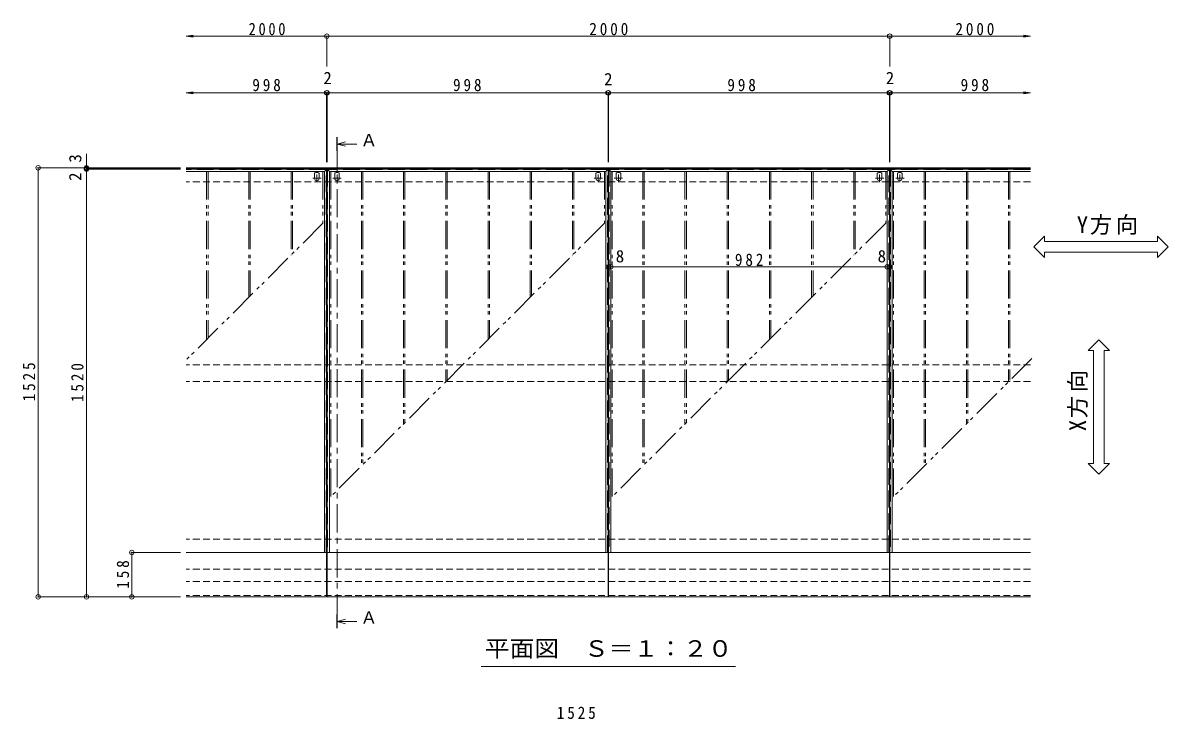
# Model space of a CAD drawing. Units: millimetres on the paper, enlarged 30 times, with parts at other scales. Extents: x -11530 to -200, y -4651 to 3587.
# Drawn here: x -10739 to -4634, y -236 to 3475 of the extents above; entities that cross this region are included whole.
import ezdxf
from ezdxf.enums import TextEntityAlignment as Align

# ---------------------------------------------------------------- set-up
doc = ezdxf.new("R2010")
doc.units = ezdxf.units.MM
doc.header["$LTSCALE"] = 30
doc.header["$PDMODE"] = 32
doc.header["$PDSIZE"] = 24
for name, pattern in [('CHAIN1', [8, 5, -1, 1, -1]), ('DASHED1', [1.8, 1.2, -0.6]), ('DASHED3', [4, 3, -1]), ('DOUBLE_CHAIN1', [8.8, 5, -1, 0.6, -0.6, 0.6, -1])]:
    doc.linetypes.add(name, pattern=pattern)
for name, color, linetype, lineweight in [('1-4_1-4ﾚｲﾔ', 7, 'Continuous', 9), ('3-1_4-3', 3, 'Continuous', 9), ('3-2_45-102', 7, 'Continuous', 9), ('3-3_45-304', 4, 'Continuous', 9), ('3-4_45-910', 7, 'Continuous', 9), ('3-5_56-102', 7, 'Continuous', 9), ('3-A_BH', 1, 'DOUBLE_CHAIN1', 5), ('C-4', 7, 'Continuous', 9)]:
    doc.layers.add(name, color=color, linetype=linetype, lineweight=lineweight)
doc.styles.add('ＭＳ ゴシック', font='')
doc.styles.get('ＭＳ ゴシック').set_extended_font_data('MS Gothic')

msp = doc.modelspace()

# ---------------------------------------------------------------- linework, layer by layer
at = {"layer": '3-1_4-3', "color": 2}
for p, q in [((-5368.39, 2703.05), (-9868.39, 2703.05)), ((-5368.39, 2698.55), (-9868.39, 2698.55)), ((-9118.39, 2628.05), (-9118.39, 2703.05)), ((-9118.39, 1653.05), (-9118.39, 1563.05)), ((-6118.39, 1563.05), (-6118.39, 1653.05)), ((-9118.39, 423.06), (-9118.39, 723.05)), ((-6118.39, 423.06), (-6118.39, 723.05))]:
    msp.add_line(p, q, dxfattribs=at)
at = {"layer": '3-1_4-3', "color": 2, "linetype": 'DASHED1'}
for p, q in [((-5368.39, 2628.05), (-9868.39, 2628.05)), ((-5368.39, 1653.05), (-9868.39, 1653.05)), ((-5368.39, 1563.05), (-9868.39, 1563.05)), ((-5368.39, 723.05), (-9868.39, 723.05)), ((-5368.39, 564.23), (-9868.39, 564.23)), ((-5368.39, 498.06), (-9868.39, 498.06)), ((-5368.39, 423.06), (-9868.39, 423.06))]:
    msp.add_line(p, q, dxfattribs=at)
at = {"layer": '3-1_4-3', "color": 2, "linetype": 'CHAIN1'}
for p, q in [((-9149.87, 2647.55), (-9194.29, 2647.55)), ((-9172.39, 2625.8), (-9172.39, 2666.92)), ((-9041.87, 2647.55), (-9086.29, 2647.55)), ((-9064.39, 2625.8), (-9064.39, 2666.92)), ((-7649.87, 2647.55), (-7694.29, 2647.55)), ((-7672.39, 2625.8), (-7672.39, 2666.92)), ((-7541.87, 2647.55), (-7586.29, 2647.55)), ((-7564.39, 2625.8), (-7564.39, 2666.92)), ((-6149.87, 2647.55), (-6194.29, 2647.55)), ((-6172.39, 2625.8), (-6172.39, 2666.92)), ((-6041.87, 2647.55), (-6086.29, 2647.55)), ((-6064.39, 2625.8), (-6064.39, 2666.92))]:
    msp.add_line(p, q, dxfattribs=at)
at = {"layer": '3-1_4-3'}
for p, q in [((-9184.39, 2673.15), (-9184.39, 2646.2)), ((-9160.39, 2673.06), (-9160.39, 2646.2)), ((-9076.39, 2673.15), (-9076.39, 2646.2)), ((-9052.39, 2673.06), (-9052.39, 2646.2)), ((-7684.39, 2673.15), (-7684.39, 2646.2)), ((-7660.39, 2673.06), (-7660.39, 2646.2)), ((-7576.39, 2673.15), (-7576.39, 2646.2)), ((-7552.39, 2673.06), (-7552.39, 2646.2)), ((-6184.39, 2673.15), (-6184.39, 2646.2)), ((-6160.39, 2673.06), (-6160.39, 2646.2)), ((-6076.39, 2673.15), (-6076.39, 2646.2)), ((-6052.39, 2673.06), (-6052.39, 2646.2))]:
    msp.add_line(p, q, dxfattribs=at)
for centre, radius, start, end in [((-9181.39, 2673.15), 3, 106.4784, 180), ((-9172.39, 2646.2), 12, 180, 0), ((-9172.54, 2643.23), 34.2, 72.94622, 106.4784), ((-9163.39, 2673.06), 3, 0, 72.94622), ((-9073.39, 2673.15), 3, 106.4784, 180), ((-9064.39, 2646.2), 12, 180, 0), ((-9064.54, 2643.23), 34.2, 72.94622, 106.4784), ((-9055.39, 2673.06), 3, 0, 72.94622), ((-7681.39, 2673.15), 3, 106.4784, 180), ((-7672.39, 2646.2), 12, 180, 0), ((-7672.54, 2643.23), 34.2, 72.94622, 106.4784), ((-7663.39, 2673.06), 3, 0, 72.94622), ((-7573.39, 2673.15), 3, 106.4784, 180), ((-7564.39, 2646.2), 12, 180, 0), ((-7564.54, 2643.23), 34.2, 72.94622, 106.4784), ((-7555.39, 2673.06), 3, 0, 72.94622), ((-6181.39, 2673.15), 3, 106.4784, 180), ((-6172.39, 2646.2), 12, 180, 0), ((-6172.54, 2643.23), 34.2, 72.94622, 106.4784), ((-6163.39, 2673.06), 3, 0, 72.94622), ((-6073.39, 2673.15), 3, 106.4784, 180), ((-6064.39, 2646.2), 12, 180, 0), ((-6064.54, 2643.23), 34.2, 72.94622, 106.4784), ((-6055.39, 2673.06), 3, 0, 72.94622)]:
    msp.add_arc(centre, radius, start, end, dxfattribs=at)
at = {"layer": '3-2_45-102'}
for p, q in [((-9119.89, 2695.55), (-9868.39, 2695.55)), ((-9131.89, 2683.55), (-9119.89, 2695.55)), ((-9119.89, 2695.55), (-9119.89, 652.55)), ((-7619.89, 2695.55), (-9116.89, 2695.55)), ((-9104.89, 2683.55), (-9116.89, 2695.55)), ((-9116.89, 2695.55), (-9116.89, 652.55)), ((-7631.89, 2683.55), (-7619.89, 2695.55)), ((-7619.89, 2695.55), (-7619.89, 652.55)), ((-6119.89, 2695.55), (-7616.89, 2695.55)), ((-7604.89, 2683.55), (-7616.89, 2695.55)), ((-7616.89, 2695.55), (-7616.89, 652.55)), ((-6119.89, 2695.55), (-6131.89, 2683.55)), ((-6119.89, 2695.55), (-6119.89, 652.55)), ((-5368.39, 2695.55), (-6116.89, 2695.55)), ((-6116.89, 2695.55), (-6116.89, 652.55)), ((-6104.89, 2683.55), (-6116.89, 2695.55)), ((-9868.39, 2683.55), (-9131.89, 2683.55)), ((-9131.89, 2683.55), (-9131.89, 652.55)), ((-9104.89, 2683.55), (-7631.89, 2683.55)), ((-9104.89, 2683.55), (-9104.89, 652.55)), ((-7631.89, 2683.55), (-7631.89, 652.55)), ((-7604.89, 2683.55), (-6131.89, 2683.55)), ((-7604.89, 2683.55), (-7604.89, 652.55)), ((-6131.89, 2683.55), (-6131.89, 652.55)), ((-6104.89, 2683.55), (-5368.39, 2683.55)), ((-6104.89, 2683.55), (-6104.89, 652.55))]:
    msp.add_line(p, q, dxfattribs=at)
at = {"layer": '3-2_45-102', "linetype": 'DASHED3'}
for p, q in [((-9122.14, 2693.3), (-9868.39, 2693.3)), ((-9122.14, 652.55), (-9122.14, 2693.3)), ((-7622.14, 2693.3), (-9114.64, 2693.3)), ((-9114.64, 2693.3), (-9114.64, 652.55)), ((-7622.14, 652.55), (-7622.14, 2693.3)), ((-6122.14, 2693.3), (-7614.64, 2693.3)), ((-7614.64, 2693.3), (-7614.64, 652.55)), ((-6122.14, 652.55), (-6122.14, 2693.3)), ((-5368.39, 2693.3), (-6114.64, 2693.3)), ((-6114.64, 2693.3), (-6114.64, 652.55))]:
    msp.add_line(p, q, dxfattribs=at)
at = {"layer": '3-3_45-304'}
for p, q in [((-9868.39, 652.55), (-9119.89, 652.55)), ((-9119.89, 652.55), (-9119.89, 415.55)), ((-9116.89, 415.55), (-9116.89, 652.55)), ((-7619.89, 652.55), (-9116.89, 652.55)), ((-7619.89, 415.55), (-7619.89, 652.55)), ((-7616.89, 415.55), (-7616.89, 652.55)), ((-6119.89, 652.55), (-7616.89, 652.55)), ((-6119.89, 415.55), (-6119.89, 652.55)), ((-6116.89, 652.55), (-6116.89, 415.55)), ((-6116.89, 652.55), (-5368.39, 652.55)), ((-9868.39, 415.55), (-9119.89, 415.55)), ((-9116.89, 415.55), (-7619.89, 415.55)), ((-7616.89, 415.55), (-6119.89, 415.55)), ((-6116.89, 415.55), (-5368.39, 415.55))]:
    msp.add_line(p, q, dxfattribs=at)
at = {"layer": '3-4_45-910'}
for p, q in [((-9868.39, 3404.39), (-9831.22, 3409.29)), ((-9868.39, 3404.39), (-9831.22, 3399.5)), ((-9118.39, 3404.39), (-9868.39, 3404.39)), ((-9118.39, 3404.39), (-9118.39, 3243.18)), ((-6118.39, 3404.39), (-5368.39, 3404.39)), ((-6118.39, 3404.39), (-6118.39, 3243.18)), ((-5368.39, 3404.39), (-5405.57, 3409.29)), ((-5368.39, 3404.39), (-5405.57, 3399.5)), ((-9868.39, 3102.79), (-9831.22, 3107.69)), ((-9119.89, 3102.79), (-9119.89, 2733.05)), ((-9116.89, 3102.79), (-9116.89, 2733.05)), ((-7619.89, 3102.79), (-7619.89, 2733.05)), ((-5368.39, 3102.79), (-7616.89, 3102.79)), ((-7616.89, 3102.79), (-7616.89, 2733.05)), ((-6119.89, 3102.79), (-6119.89, 2733.05)), ((-6116.89, 3102.79), (-6116.89, 2733.05)), ((-5368.39, 3102.79), (-5405.57, 3107.69)), ((-5368.39, 3102.79), (-5405.57, 3097.9)), ((-10400.1, 2776.88), (-10400.1, 2698.55)), ((-10657.67, 2703.05), (-9898.39, 2703.05)), ((-10400.1, 2698.55), (-10400.1, 2695.55)), ((-10400.1, 2698.55), (-9898.39, 2698.55)), ((-10400.1, 2695.55), (-9898.39, 2695.55)), ((-6425.47, 2683.55), (-6325.1, 2683.55)), ((-6131.89, 2381.34), (-6131.89, 2543.04)), ((-7604.89, 2175.22), (-7616.89, 2175.22)), ((-6119.89, 2175.22), (-6131.89, 2175.22)), ((-10163.29, 652.55), (-9898.39, 652.55)), ((-10158.79, 415.55), (-10158.79, 652.55)), ((-10158.79, 652.55), (-9898.39, 652.55)), ((-10657.67, 415.55), (-9898.39, 415.55)), ((-10400.1, 415.55), (-9898.39, 415.55))]:
    msp.add_line(p, q, dxfattribs=at)
msp.add_lwpolyline([(-7619.89, 3102.79), (-9868.39, 3102.79), (-9831.22, 3097.9)], dxfattribs=at)
for p in [(-9118.39, 3404.39), (-6118.39, 3404.39), (-9119.89, 3102.79), (-9116.89, 3102.79), (-7619.89, 3102.79), (-7616.89, 3102.79), (-6119.89, 3102.79), (-6116.89, 3102.79), (-10657.67, 2703.05), (-10400.1, 2703.05), (-10400.1, 2698.55), (-10400.1, 2695.55), (-7616.89, 2175.22), (-7604.89, 2175.22), (-6131.89, 2175.22), (-6119.89, 2175.22), (-10158.79, 652.55), (-10657.67, 415.55), (-10400.1, 415.55), (-10158.79, 415.55)]:
    msp.add_point(p, dxfattribs=at)
at = {"layer": '3-5_56-102', "color": 4}
for p, q in [((-9064.54, 2829.76), (-9019.54, 2841.76)), ((-9064.54, 2829.76), (-9019.54, 2817.76)), ((-9064.54, 2829.76), (-8959.54, 2829.76)), ((-9064.54, 284.89), (-9019.54, 296.89)), ((-9064.54, 284.89), (-8959.54, 284.89)), ((-9064.54, 284.89), (-9019.54, 272.89))]:
    msp.add_line(p, q, dxfattribs=at)
at = {"layer": '3-5_56-102', "color": 4, "linetype": 'CHAIN1'}
msp.add_line((-9064.54, 2829.76), (-9064.54, 284.89), dxfattribs=at)
at = {"layer": '3-5_56-102'}
for p, q in [((-5349.16, 2281.65), (-5292.91, 2337.9)), ((-5292.91, 2309.77), (-5292.91, 2337.9)), ((-4634.22, 2281.65), (-4690.47, 2337.9)), ((-4690.47, 2309.77), (-4690.47, 2337.9)), ((-5349.16, 2281.65), (-5292.91, 2225.4)), ((-5292.91, 2309.77), (-4991.69, 2309.77)), ((-4690.47, 2309.77), (-4991.69, 2309.77)), ((-4634.22, 2281.65), (-4690.47, 2225.4)), ((-5292.91, 2253.52), (-4991.69, 2253.52)), ((-5292.91, 2225.4), (-5292.91, 2253.52)), ((-4690.47, 2253.52), (-4991.69, 2253.52)), ((-4690.47, 2225.4), (-4690.47, 2253.52)), ((-5003.52, 1785.2), (-5059.77, 1728.95)), ((-5003.52, 1785.2), (-4947.27, 1728.95)), ((-5031.65, 1728.95), (-5059.77, 1728.95)), ((-5031.65, 1126.51), (-5031.65, 1728.95)), ((-4947.27, 1728.95), (-4975.4, 1728.95)), ((-4975.4, 1126.51), (-4975.4, 1728.95)), ((-5003.52, 1070.26), (-5059.77, 1126.51)), ((-5031.65, 1126.51), (-5059.77, 1126.51)), ((-5003.52, 1070.26), (-4947.27, 1126.51)), ((-4947.27, 1126.51), (-4975.4, 1126.51)), ((-8295.79, 45.46), (-6941, 45.46))]:
    msp.add_line(p, q, dxfattribs=at)
at = {"layer": '3-5_56-102', "color": 4}
for points in [[(-9068.29, 2792.26), (-9060.79, 2792.26), (-9068.29, 2867.26), (-9060.79, 2867.26)], [(-9068.29, 247.39), (-9060.79, 247.39), (-9068.29, 322.39), (-9060.79, 322.39)]]:
    msp.add_solid(points, dxfattribs=at)
at = {"layer": '3-A_BH'}
for p, q in [((-9759.64, 2683.55), (-9759.64, 1787.81)), ((-9752.14, 2683.55), (-9752.14, 1795.31)), ((-9534.64, 2683.55), (-9534.64, 2012.81)), ((-9527.14, 2683.55), (-9527.14, 2020.31)), ((-9309.64, 2683.55), (-9309.64, 2237.81)), ((-9302.14, 2683.55), (-9302.14, 2245.31)), ((-9139.39, 2683.55), (-9139.39, 2408.06)), ((-9097.39, 2683.55), (-9097.39, 950.06)), ((-8934.64, 2683.55), (-8934.64, 1112.81)), ((-8927.14, 2683.55), (-8927.14, 1120.31)), ((-8709.64, 2683.55), (-8709.64, 1337.81)), ((-8702.14, 2683.55), (-8702.14, 1345.31)), ((-8484.64, 2683.55), (-8484.64, 1562.81)), ((-8477.14, 2683.55), (-8477.14, 1570.31)), ((-8259.64, 2683.55), (-8259.64, 1787.81)), ((-8252.14, 2683.55), (-8252.14, 1795.31)), ((-8034.64, 2683.55), (-8034.64, 2012.81)), ((-8027.14, 2683.55), (-8027.14, 2020.31)), ((-7809.64, 2683.55), (-7809.64, 2237.81)), ((-7802.14, 2683.55), (-7802.14, 2245.31)), ((-7639.39, 2683.55), (-7639.39, 2408.06)), ((-7597.39, 2683.55), (-7597.39, 950.06)), ((-7434.64, 2683.55), (-7434.64, 1112.81)), ((-7427.14, 2683.55), (-7427.14, 1120.31)), ((-7209.64, 2683.55), (-7209.64, 1337.81)), ((-7202.14, 2683.55), (-7202.14, 1345.31)), ((-6984.64, 2683.55), (-6984.64, 1562.81)), ((-6977.14, 2683.55), (-6977.14, 1570.31)), ((-6759.64, 2683.55), (-6759.64, 1787.81)), ((-6752.14, 2683.55), (-6752.14, 1795.31)), ((-6534.64, 2683.55), (-6534.64, 2012.81)), ((-6527.14, 2683.55), (-6527.14, 2020.31)), ((-6309.64, 2683.55), (-6309.64, 2237.81)), ((-6302.14, 2683.55), (-6302.14, 2245.31)), ((-6139.39, 2683.55), (-6139.39, 2408.06)), ((-6097.39, 2683.55), (-6097.39, 950.06)), ((-5934.64, 2683.55), (-5934.64, 1112.81)), ((-5927.14, 2683.55), (-5927.14, 1120.31)), ((-5709.64, 2683.55), (-5709.64, 1337.81)), ((-5702.14, 2683.55), (-5702.14, 1345.31)), ((-5484.64, 2683.55), (-5484.64, 1562.81)), ((-5477.14, 2683.55), (-5477.14, 1570.31)), ((-9139.39, 2408.06), (-9871.85, 1675.6)), ((-7639.39, 2408.06), (-9097.39, 950.06)), ((-6139.39, 2408.06), (-7597.39, 950.06)), ((-5361.02, 1686.43), (-6097.39, 950.06))]:
    msp.add_line(p, q, dxfattribs=at)
at = {"layer": 'C-4'}
for p, q in [((-6118.39, 3404.39), (-9118.39, 3404.39)), ((-7616.89, 3102.79), (-7619.89, 3102.79)), ((-10657.67, 2703.05), (-10657.67, 415.55)), ((-10400.1, 2695.55), (-10400.1, 415.55)), ((-6131.89, 2175.22), (-7604.89, 2175.22))]:
    msp.add_line(p, q, dxfattribs=at)

# ---------------------------------------------------------------- texts
at = {"layer": '1-4_1-4ﾚｲﾔ', "insert": (-7892.89, -235.72), "char_height": 65.98, "attachment_point": 7, "style": 'ＭＳ ゴシック'}
msp.add_mtext('\\T1.38;\\W0.9;1525', dxfattribs=at)
at = {"layer": '3-4_45-910', "style": 'ＭＳ ゴシック'}
for s, p in [('2', (-7640.89, 3122.9)), ('8', (-7578.76, 2178.99)), ('8', (-6182.56, 2179.08))]:
    msp.add_text(s, height=65.98, dxfattribs=at).set_placement(p, align=Align.BOTTOM_LEFT)
for s, p in [('3', (-10407.61, 2730.56)), ('2', (-10407.61, 2633.2))]:
    msp.add_text(s, height=65.98, rotation=90, dxfattribs=at).set_placement(p, align=Align.BOTTOM_LEFT)
at = {"layer": '3-4_45-910', "char_height": 65.98, "attachment_point": 7, "style": 'ＭＳ ゴシック'}
for s, insert in [('\\T1.38;\\W0.9;2000', (-7719.64, 3408.95)), ('\\T1.38;\\W0.9;982', (-6943.39, 2178.88))]:
    msp.add_mtext(s, dxfattribs=dict(at, insert=insert))
at = {"layer": '3-4_45-910', "char_height": 65.98, "attachment_point": 7, "rotation": 90, "style": 'ＭＳ ゴシック'}
for s, insert in [('\\T1.38;\\W0.9;1525', (-10672.67, 1458.05)), ('\\T1.38;\\W0.9;1520', (-10415.1, 1454.3)), ('\\T1.38;\\W0.9;158', (-10172.46, 459.05))]:
    msp.add_mtext(s, dxfattribs=dict(at, insert=insert))
at = {"layer": '3-5_56-102', "style": 'ＭＳ ゴシック'}
for s, p in [('2', (-9137.39, 3128.97)), ('2', (-6139.3, 3128.97)), ('Ａ', (-8939.29, 2797.51)), ('Ａ', (-8939.29, 252.64))]:
    msp.add_text(s, height=65.98, dxfattribs=at).set_placement(p, align=Align.BOTTOM_LEFT)
at = {"layer": '3-5_56-102', "color": 2, "style": 'ＭＳ ゴシック', "width": 1.1}
msp.add_text('平面図\u3000Ｓ＝１：２０', height=87.98, dxfattribs=at).set_placement((-8276.4, 70.16), align=Align.BOTTOM_LEFT)
at = {"layer": '3-5_56-102', "char_height": 65.98, "attachment_point": 7, "style": 'ＭＳ ゴシック'}
for s, insert in [('\\T1.38;\\W0.85;2000', (-9535.5, 3408.95)), ('\\T1.38;\\W0.9;2000', (-5767.96, 3408.95)), ('\\T1.38;\\W0.9;998', (-9516.01, 3110.66)), ('\\T1.38;\\W0.9;998', (-8446.1, 3110.66)), ('\\T1.38;\\W0.9;998', (-6983.66, 3110.66)), ('\\T1.38;\\W0.9;998', (-5740.23, 3110.66))]:
    msp.add_mtext(s, dxfattribs=dict(at, insert=insert))
at = {"layer": '3-5_56-102', "color": 2, "insert": (-5120.8, 2345.54), "char_height": 87.98, "attachment_point": 7, "style": 'ＭＳ ゴシック'}
msp.add_mtext('\\T1.15;Y方向', dxfattribs=at)
at = {"layer": '3-5_56-102', "color": 2, "insert": (-5062.31, 1299.16), "char_height": 87.98, "attachment_point": 7, "rotation": 90, "style": 'ＭＳ ゴシック'}
msp.add_mtext('\\T1.15;X方向', dxfattribs=at)

doc.saveas('drawing.dxf')
